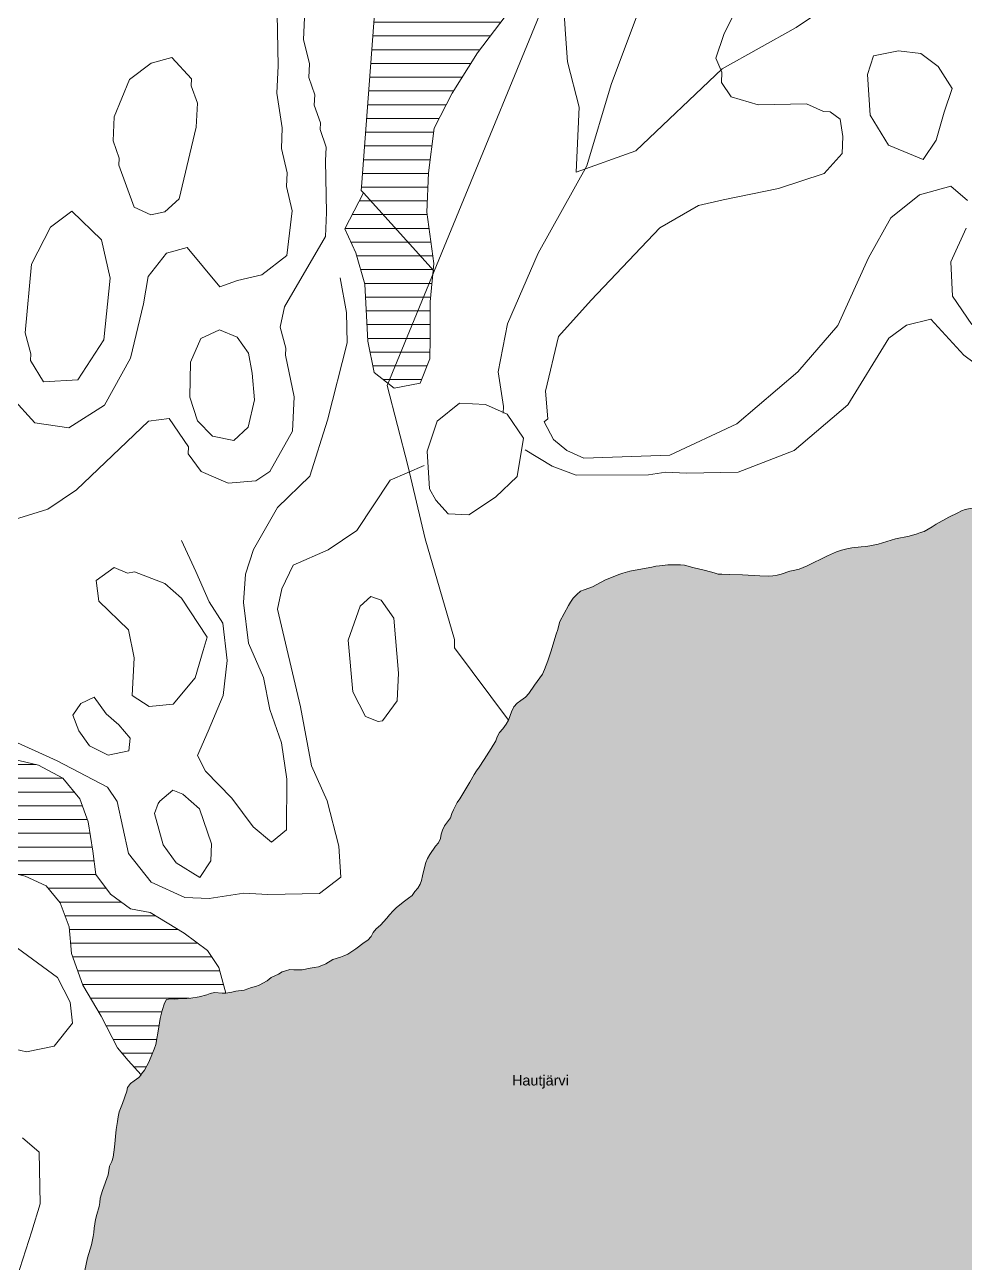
# Model space of a CAD drawing. Header units: millimetres. Extents: x 396621004 to 402046651, y 6785344214 to 6789799943.
# Drawn here: x 400088441 to 400361978, y 6786672460 to 6787032820 of the extents above; entities that cross this region are included whole.
import ezdxf

# ---------------------------------------------------------------- set-up
doc = ezdxf.new("R2010")
doc.units = ezdxf.units.MM
doc.header["$MEASUREMENT"] = 0
for name, color, linetype, lineweight, true_color in [('02 Kalliot _ kivikot_Kynä_nro__102', 7, 'Continuous', 15, 0xcccccc), ('02 Maaston rajat_Kynä_nro__82', 7, 'Continuous', 20, 0xaaaaaa), ('02 Suot_Kynä_nro__102', 7, 'Continuous', 15, 0xcccccc), ('02 Vesialueet_Kynä_nro__105', 7, 'Continuous', 15, 0xcae6ff), ('02 Vesistöt_Kynä_nro__105', 7, 'Continuous', 15, 0xcae6ff)]:
    doc.layers.add(name, color=color, linetype=linetype, lineweight=lineweight, true_color=true_color)
for name, color, linetype, lineweight in [('02 Korkeuskayrat_Kynä_nro__2', 8, 'Continuous', 15), ('02 Nimistö_Kynä_nro__41', 7, 'Continuous', 35), ('02 Suot_Kynä_nro__101', 252, 'Continuous', 15)]:
    doc.layers.add(name, color=color, linetype=linetype, lineweight=lineweight)
doc.styles.add('LUOTU_TYYLI_5', font='')
doc.styles.get('LUOTU_TYYLI_5').set_extended_font_data('Arial')
pattern_1 = [(0, (1245072124.6, 6788065563.7), (0, 4000), [])]

msp = doc.modelspace()

# ---------------------------------------------------------------- hatches: boundary and pattern name
at = {"layer": '02 Suot_Kynä_nro__102', "linetype": 'Continuous', "lineweight": 15, "true_color": 0xcccccc}
h = msp.add_hatch(dxfattribs=at)
h.set_pattern_fill('KAJO___suo', color=254, style=0, pattern_type=2)
h.set_pattern_definition(pattern_1)
h.paths.add_polyline_path([(400193575.04, 6787081190.91), (400186389.77, 6786985699.06), (400186305.53, 6786984638.82), (400186920.45, 6786983958.66), (400181571.51, 6786973396.25), (400184747.18, 6786966484.66), (400187307.93, 6786957342.57), (400188251.37, 6786940758.78), (400190070.85, 6786931656.7), (400195857.82, 6786927115.66), (400203430.57, 6786928505.98), (400206286.15, 6786935627.6), (400206328.27, 6786941638.98), (400206328.27, 6786952161.39), (400207372.78, 6786963373.95), (400205342.71, 6786978257.36), (400205898.66, 6786989749.99), (400207524.41, 6787002692.95), (400212780.69, 6787012965.3), (400220109.16, 6787024627.97), (400229998.39, 6787037670.95), (400236408.7, 6787045882.83), (400244739.57, 6787052494.34), (400251638.44, 6787055415.01), (400254595.1, 6787059525.95), (400258579.43, 6787069348.2), (400260853.79, 6787074999.49), (400261990.96, 6787082961.31), (400262218.4, 6787092973.6), (400256970.54, 6787103496.01), (400250796.09, 6787110307.57), (400242145.12, 6787117739.27), (400233308.84, 6787121430.11), (400220825.16, 6787127291.45), (400211811.98, 6787130352.15)])
h = msp.add_hatch(dxfattribs=at)
h.set_pattern_fill('KAJO___suo', color=254, style=0, pattern_type=2)
h.set_pattern_definition(pattern_1)
h.paths.add_polyline_path([(400105330.12, 6786753415.92), (400110645.37, 6786744393.85), (400115455.21, 6786735141.74), (400118538.22, 6786731490.9), (400122261.42, 6786727309.95), (400122438.31, 6786727540), (400123238.55, 6786728680.26), (400123979.82, 6786729900.54), (400124493.66, 6786730990.79), (400125622.41, 6786733601.39), (400126068.86, 6786734771.65), (400126532.15, 6786736081.95), (400127433.47, 6786741193.12), (400127846.22, 6786743643.68), (400128385.33, 6786746014.23), (400129050.79, 6786748164.72), (400129699.4, 6786749174.95), (400130853.42, 6786749374.99), (400131914.79, 6786749284.97), (400134264.95, 6786749455.01), (400135553.75, 6786749495.02), (400136766.74, 6786749615.05), (400139142.18, 6786749985.13), (400141391.26, 6786750595.27), (400142410.51, 6786750935.35), (400143640.34, 6786751195.41), (400145830.46, 6786751085.39), (400146959.21, 6786750995.37), (400144878.6, 6786758517.09), (400141610.27, 6786763428.21), (400134846.18, 6786768519.37), (400124872.71, 6786774510.75), (400119169.98, 6786775540.98), (400113366.17, 6786779831.96), (400109137.56, 6786785553.27), (400108210.97, 6786792354.83), (400106880.05, 6786800936.79), (400104445.65, 6786807568.31), (400099475.77, 6786813569.68), (400092400, 6786817420.56), (400082999.34, 6786819631.07), (400075712.98, 6786819230.98), (400070835.76, 6786816710.4), (400068485.59, 6786809558.76), (400068064.42, 6786800816.76), (400070246.11, 6786794195.25), (400073539.71, 6786789784.24), (400079924.75, 6786787213.65), (400088584.14, 6786785043.15), (400094708.05, 6786782242.51), (400098717.65, 6786777291.38), (400101396.33, 6786770389.8), (400102011.25, 6786762598.02)])
at = {"layer": '02 Vesistöt_Kynä_nro__105', "linetype": 'Continuous', "lineweight": 0, "true_color": 0x32393f}
msp.add_hatch(color=250, dxfattribs=at).paths.add_polyline_path([(400492324.01, 6786805697.88), (400494615.21, 6786807708.34), (400495701.85, 6786808908.61), (400496308.34, 6786810208.91), (400496771.63, 6786812509.44), (400496855.87, 6786813569.68), (400496956.95, 6786814769.96), (400497133.85, 6786816100.26), (400497437.09, 6786817290.53), (400498085.71, 6786818300.76), (400498456.34, 6786819401.01), (400498540.58, 6786820461.26), (400498633.23, 6786821591.52), (400498666.93, 6786822871.81), (400498035.16, 6786823912.05), (400496232.53, 6786826182.57), (400495246.98, 6786827192.8), (400494244.57, 6786828042.99), (400492231.35, 6786830413.53), (400491405.84, 6786831613.81), (400490858.32, 6786832724.06), (400489965.42, 6786834924.57), (400489005.14, 6786837055.05), (400487556.29, 6786840295.8), (400486739.21, 6786841566.09), (400485551.49, 6786842796.37), (400483546.69, 6786845226.92), (400482729.61, 6786846507.22), (400480842.74, 6786848707.72), (400479789.79, 6786849717.95), (400478711.58, 6786850448.12), (400475535.91, 6786852468.58), (400474424.01, 6786852768.65), (400473362.64, 6786852858.67), (400471020.9, 6786852898.68), (400469951.11, 6786852848.67), (400468788.66, 6786852438.57), (400467643.06, 6786852388.56), (400466590.12, 6786852478.58), (400465528.76, 6786852558.6), (400464433.7, 6786853068.72), (400463751.39, 6786854258.99), (400463347.06, 6786855499.27), (400462959.58, 6786856809.57), (400462572.1, 6786859110.1), (400462454.17, 6786860260.36), (400462462.59, 6786861320.61), (400462563.67, 6786862590.9), (400462378.35, 6786863811.17), (400462479.44, 6786865011.45), (400462875.34, 6786870022.6), (400463069.08, 6786872493.16), (400463018.54, 6786873563.41), (400462824.8, 6786874713.67), (400462572.1, 6786876934.18), (400461653.93, 6786881405.2), (400461342.26, 6786883775.74), (400461375.95, 6786885056.04), (400461468.61, 6786886186.29), (400461569.7, 6786888376.8), (400461653.93, 6786889507.05), (400461544.43, 6786890717.33), (400461283.3, 6786891947.61), (400460617.84, 6786894268.14), (400459952.38, 6786896668.69), (400459472.24, 6786897698.93), (400458705.7, 6786898829.19), (400457703.29, 6786899619.37), (400456684.05, 6786900189.5), (400454502.35, 6786901289.75), (400449835.72, 6786903300.21), (400448530.07, 6786903830.33), (400446331.53, 6786904780.55), (400445236.47, 6786905220.65), (400443964.51, 6786905400.69), (400441572.23, 6786905660.75), (400436518.11, 6786906340.9), (400432432.7, 6786906811.01), (400427799.76, 6786907461.16), (400425634.91, 6786907851.25), (400424371.38, 6786908091.31), (400423251.05, 6786908251.34), (400421414.72, 6786908521.4), (400421001.97, 6786908571.42), (400419873.21, 6786908661.44), (400417329.31, 6786908791.47), (400416192.13, 6786908741.45), (400414979.14, 6786908701.44), (400412460.51, 6786908331.36), (400408450.91, 6786907871.25), (400406210.25, 6786907411.15), (400403910.62, 6786906951.04), (400402394.39, 6786906650.98), (400401012.93, 6786906260.89), (400398182.62, 6786905490.71), (400392741.02, 6786904010.37), (400389607.47, 6786903050.15), (400388209.16, 6786902380), (400386937.21, 6786901629.83), (400385606.29, 6786900889.66), (400384132.17, 6786900289.52), (400382683.32, 6786899909.43), (400380038.33, 6786899629.37), (400378875.89, 6786899299.29), (400378008.26, 6786898299.07), (400376930.05, 6786897178.81), (400375885.53, 6786896548.66), (400374647.27, 6786896218.59), (400373619.6, 6786895738.48), (400372415.04, 6786894908.29), (400371210.47, 6786894008.08), (400369871.13, 6786893267.91), (400368700.26, 6786892857.82), (400367327.22, 6786892477.73), (400364471.65, 6786892277.69), (400361944.59, 6786891767.57), (400360849.53, 6786891357.48), (400359805.01, 6786890807.35), (400357218.99, 6786889517.06), (400353504.21, 6786887466.59), (400352383.88, 6786886706.41), (400350000.02, 6786885336.1), (400348980.77, 6786885066.04), (400347961.53, 6786884715.96), (400345628.21, 6786883975.79), (400341669.15, 6786883235.62), (400336648.72, 6786881715.27), (400334264.86, 6786881195.15), (400333043.45, 6786881005.11), (400331754.65, 6786880895.08), (400329033.85, 6786880615.02), (400327517.61, 6786880314.95), (400326001.38, 6786879934.86), (400324535.68, 6786879414.74), (400321890.7, 6786878274.48), (400315977.38, 6786875413.83), (400313703.02, 6786874453.61), (400312397.37, 6786874133.54), (400310956.95, 6786873823.47), (400308404.62, 6786872963.27), (400307242.17, 6786872623.19), (400306020.76, 6786872443.15), (400304664.57, 6786872403.14), (400302255.44, 6786872453.15), (400297167.63, 6786872723.21), (400293553.93, 6786872863.25), (400291220.62, 6786872913.26), (400290159.25, 6786872993.28), (400288971.53, 6786873303.35), (400286478.17, 6786873993.5), (400282712.85, 6786874933.72), (400280354.26, 6786875553.86), (400279149.7, 6786875643.88), (400277945.13, 6786875673.89), (400275460.19, 6786875653.88), (400273101.6, 6786875413.83), (400271956, 6786875293.8), (400270793.55, 6786875033.74), (400268131.72, 6786874533.63), (400264450.63, 6786873833.47), (400262412.14, 6786873213.33), (400261249.69, 6786872883.25), (400260078.82, 6786872413.14), (400257366.44, 6786871342.9), (400253584.28, 6786869302.43), (400251166.72, 6786868432.23), (400250071.66, 6786868022.14), (400249001.88, 6786867041.91), (400247991.05, 6786865991.67), (400247123.43, 6786864851.41), (400246618.02, 6786863831.18), (400245362.91, 6786861510.65), (400244048.84, 6786859200.12), (400243745.59, 6786858159.88), (400243501.31, 6786856829.58), (400243046.44, 6786855519.28), (400241429.12, 6786850398.11), (400240578.34, 6786847767.5), (400239592.79, 6786845216.92), (400238986.3, 6786843846.61), (400238261.87, 6786842766.36), (400236669.83, 6786840625.87), (400235060.93, 6786838195.31), (400234125.92, 6786837205.09), (400232769.73, 6786836244.87), (400231640.98, 6786835414.68), (400230705.97, 6786834354.44), (400230023.66, 6786832914.11), (400229113.92, 6786830433.54), (400228456.88, 6786829273.27), (400227505.02, 6786828002.98), (400226561.59, 6786826872.72), (400225887.71, 6786825582.43), (400225441.26, 6786824472.18), (400224135.61, 6786822241.66), (400222097.12, 6786818990.92), (400220648.27, 6786816840.43), (400219848.03, 6786815690.17), (400219123.61, 6786814679.93), (400217885.35, 6786812439.42), (400214937.11, 6786807568.31), (400214221.11, 6786806558.08), (400213126.06, 6786804367.58), (400212688.03, 6786803337.34), (400212233.16, 6786802097.06), (400210556.88, 6786799746.52), (400209950.38, 6786798446.22), (400209571.32, 6786797265.95), (400209335.47, 6786796015.66), (400208804.78, 6786794775.38), (400207945.58, 6786793775.15), (400206260.88, 6786791354.6), (400205612.26, 6786790274.35), (400205081.58, 6786789034.07), (400204694.1, 6786787643.75), (400204138.15, 6786785213.19), (400203818.05, 6786783812.87), (400203447.42, 6786782782.64), (400202722.99, 6786781632.37), (400201855.37, 6786780632.15), (400201130.95, 6786779481.88), (400200069.58, 6786778641.69), (400198932.4, 6786777811.5), (400196582.24, 6786775941.07), (400195588.26, 6786774950.85), (400194501.63, 6786773830.59), (400193709.81, 6786772830.36), (400191924.03, 6786770849.91), (400190626.8, 6786769739.65), (400189759.18, 6786768679.41), (400189169.53, 6786767519.15), (400188234.52, 6786766448.9), (400187181.58, 6786765758.74), (400184696.64, 6786763968.33), (400183567.88, 6786763138.14), (400182447.55, 6786762437.98), (400181268.26, 6786761897.86), (400180249.01, 6786761547.78), (400178058.89, 6786760807.61), (400175978.28, 6786759617.34), (400173914.52, 6786758717.13), (400172617.29, 6786758467.07), (400171463.27, 6786758277.03), (400169087.83, 6786757826.93), (400167807.46, 6786757786.92), (400166678.7, 6786757876.94), (400165541.53, 6786757896.94), (400164311.69, 6786757566.87), (400163284.02, 6786757226.79), (400162239.5, 6786756596.65), (400160108.35, 6786755636.43), (400158962.75, 6786754656.2), (400156663.12, 6786753345.9), (400155500.68, 6786753015.83), (400154338.23, 6786752685.75), (400152215.5, 6786751925.58), (400149848.49, 6786751625.51), (400148618.65, 6786751365.45), (400146959.21, 6786750995.37), (400145830.46, 6786751085.39), (400143640.34, 6786751195.41), (400142410.51, 6786750935.35), (400141391.26, 6786750595.27), (400139142.18, 6786749985.13), (400136766.74, 6786749615.05), (400135553.75, 6786749495.02), (400134264.95, 6786749455.01), (400131914.79, 6786749284.97), (400130853.42, 6786749374.99), (400129699.4, 6786749174.95), (400129050.79, 6786748164.72), (400128385.33, 6786746014.23), (400127846.22, 6786743643.68), (400127433.47, 6786741193.12), (400126532.15, 6786736081.95), (400126068.86, 6786734771.65), (400125622.41, 6786733601.39), (400124493.66, 6786730990.79), (400123979.82, 6786729900.54), (400123238.55, 6786728680.26), (400122438.31, 6786727540), (400122261.42, 6786727309.95), (400121579.11, 6786726539.77), (400120290.31, 6786725509.53), (400119161.56, 6786724739.36), (400118293.94, 6786723609.1), (400118142.31, 6786722558.86), (400116861.94, 6786718968.04), (400115876.38, 6786716487.47), (400115556.29, 6786715097.15), (400115446.78, 6786713676.83), (400115042.45, 6786711366.3), (400114494.92, 6786706235.13), (400114115.86, 6786703274.45), (400113736.81, 6786702034.16), (400113130.31, 6786700663.85), (400112650.17, 6786698213.29), (400110999.16, 6786693582.23), (400110401.09, 6786691431.74), (400110232.62, 6786690171.45), (400110064.15, 6786688971.18), (400109381.84, 6786686620.64), (400108985.93, 6786685230.32), (400108640.57, 6786682699.74), (400108539.49, 6786681429.45), (400108379.44, 6786680239.18), (400107823.49, 6786677798.62), (400106677.89, 6786674047.76), (400105886.07, 6786670356.92), (400105448.05, 6786669326.68), (400104774.17, 6786667956.37), (400104024.47, 6786666596.06), (400103409.56, 6786665085.71), (400102280.8, 6786662545.13), (400101623.77, 6786661394.87), (400100747.72, 6786660254.61), (400100158.07, 6786659024.32), (400099854.83, 6786657914.07), (400099534.73, 6786656583.77), (400099189.37, 6786654063.19), (400098844, 6786649682.19), (400097782.64, 6786640820.16), (400097445.7, 6786638439.62), (400097066.64, 6786633638.52), (400096864.47, 6786631097.94), (400096780.24, 6786630037.69), (400096746.54, 6786628767.4), (400096847.62, 6786626486.88), (400097192.99, 6786625396.63), (400097673.13, 6786624356.39), (400099770.59, 6786622135.89), (400100756.14, 6786621135.66), (400101809.09, 6786620055.41), (400102878.87, 6786619265.23), (400103973.93, 6786618745.11), (400105085.84, 6786618445.04), (400106172.47, 6786617794.89), (400106930.59, 6786616594.62), (400107671.86, 6786614404.12), (400108076.19, 6786613163.83), (400108413.13, 6786612073.58), (400108665.84, 6786610773.29), (400108985.93, 6786609472.99), (400109533.46, 6786608362.73), (400110443.2, 6786607292.49), (400112330.08, 6786605162), (400115657.37, 6786601491.16), (400121098.97, 6786595799.86), (400124291.49, 6786592209.04), (400126313.14, 6786589918.51), (400127003.87, 6786588798.26), (400127770.41, 6786587738.02), (400130145.85, 6786585487.5), (400133329.94, 6786581756.65), (400136286.6, 6786578755.96), (400140043.49, 6786574264.93), (400142191.5, 6786571824.37), (400143328.67, 6786570954.18), (400144390.04, 6786570013.96), (400146512.77, 6786568073.52), (400147649.94, 6786567273.33), (400148812.39, 6786566613.18), (400149941.14, 6786566523.16), (400153251.59, 6786566253.1), (400154312.96, 6786566173.08), (400155458.56, 6786566293.11), (400156705.24, 6786566763.22), (400159046.98, 6786567643.42), (400161355.03, 6786569023.73), (400162458.51, 6786569573.86), (400163511.45, 6786570264.02), (400165819.5, 6786571644.33), (400167133.57, 6786572894.62), (400167782.18, 6786573974.87), (400169770.14, 6786577505.67), (400170696.73, 6786578495.9), (400171640.16, 6786579626.16), (400173147.97, 6786581636.62), (400175085.39, 6786583687.09), (400176155.17, 6786584597.3), (400177166, 6786585647.54), (400178294.75, 6786586487.73), (400179516.16, 6786586667.77), (400182910.85, 6786586537.74), (400188259.79, 6786586757.79), (400189523.32, 6786586657.77), (400194838.57, 6786586517.74), (400198814.47, 6786586557.75), (400199901.11, 6786586747.79), (400201139.37, 6786587217.9), (400202327.09, 6786587768.02), (400203396.88, 6786587818.03), (400204576.17, 6786587517.97), (400207002.15, 6786586827.81), (400210632.69, 6786586037.63), (400214617.02, 6786585227.44), (400221153.68, 6786583497.05), (400223790.25, 6786582716.87), (400225264.36, 6786582526.82), (400226738.48, 6786582336.78), (400229130.77, 6786582006.7), (400231649.4, 6786581596.61), (400233873.21, 6786580986.47), (400234985.12, 6786580686.4), (400236097.03, 6786580386.33), (400238320.84, 6786579716.18), (400240856.32, 6786578655.94), (400241951.38, 6786578075.81), (400242970.63, 6786577495.67), (400245219.71, 6786576325.4), (400246457.97, 6786575865.3), (400247780.46, 6786575555.23), (400250678.16, 6786575325.18), (400255900.75, 6786574975.1), (400266699.72, 6786574114.9), (400272191.86, 6786573534.77), (400273598.59, 6786573424.74), (400274786.31, 6786573114.67), (400275813.98, 6786572744.59), (400277903.01, 6786572224.47), (400281466.17, 6786571444.29), (400283706.83, 6786571054.2), (400285046.17, 6786570954.18), (400286107.53, 6786570864.16), (400288996.8, 6786570634.1), (400291254.31, 6786570454.06), (400294926.97, 6786570234.01), (400296358.97, 6786570334.03), (400297866.78, 6786570564.09), (400300528.62, 6786570994.19), (400303224.15, 6786571844.38), (400304605.61, 6786572234.47), (400305987.07, 6786572684.57), (400307301.14, 6786573084.66), (400308472.01, 6786573554.77), (400309752.39, 6786574444.97), (400311959.35, 6786576335.41), (400313163.92, 6786577225.61), (400314225.28, 6786578065.8), (400314958.13, 6786579216.07), (400316634.41, 6786581566.6), (400317881.09, 6786583877.13), (400318959.31, 6786584927.37), (400319195.16, 6786586047.63), (400319279.4, 6786587107.87), (400319161.47, 6786588328.15), (400318757.14, 6786589488.42), (400318218.04, 6786591588.9), (400318302.27, 6786592649.14), (400318251.73, 6786593789.4), (400318403.35, 6786594839.64), (400318984.58, 6786595929.89), (400320113.33, 6786596700.07), (400321039.92, 6786597690.29), (400322303.45, 6786598370.45), (400323592.25, 6786598550.49), (400326026.65, 6786598780.54), (400327130.13, 6786599190.64), (400328385.24, 6786599800.78), (400329648.77, 6786600550.95), (400330945.99, 6786601651.2), (400332234.79, 6786602691.44), (400334921.9, 6786604321.81), (400335949.57, 6786604731.9), (400336977.24, 6786605152), (400339015.73, 6786605842.16), (400341357.48, 6786606652.34), (400342536.77, 6786607262.48), (400343657.1, 6786607952.64), (400346133.62, 6786609603.02), (400347262.37, 6786610433.21), (400348264.77, 6786611423.43), (400349267.17, 6786612403.66), (400350336.96, 6786613383.88), (400351541.53, 6786614214.07), (400352703.97, 6786614544.15), (400353815.88, 6786615164.29), (400354894.09, 6786616144.51), (400356048.12, 6786617334.79), (400356780.96, 6786618485.05), (400357589.62, 6786619695.33), (400358448.82, 6786620695.56), (400358752.07, 6786621805.81), (400358878.42, 6786624276.37), (400358836.3, 6786625626.68), (400358667.83, 6786626997), (400358356.16, 6786629357.54), (400358448.82, 6786630487.8), (400358600.45, 6786631538.04), (400358920.54, 6786632868.34), (400359434.38, 6786633958.59), (400360091.41, 6786635048.84), (400361557.11, 6786637409.38), (400362433.15, 6786638619.66), (400363452.4, 6786639819.93), (400364598, 6786640860.17), (400366973.44, 6786643090.68), (400367992.68, 6786644210.94), (400370165.95, 6786646591.48), (400371117.81, 6786647871.77), (400371951.74, 6786649362.11), (400372827.79, 6786651492.6), (400374445.11, 6786655763.58), (400375413.81, 6786658104.11), (400375725.49, 6786659284.38), (400375969.77, 6786660614.69), (400376475.18, 6786663415.33), (400377603.93, 6786667726.32), (400377822.94, 6786668776.56), (400378075.65, 6786671027.07), (400378244.12, 6786673147.56), (400378345.2, 6786675268.04), (400378244.12, 6786676698.37), (400378100.92, 6786679328.97), (400377974.57, 6786680479.23), (400377713.44, 6786681629.5), (400377115.37, 6786683029.82), (400376424.64, 6786684150.07), (400375725.49, 6786685200.31), (400374588.31, 6786687780.9), (400372347.65, 6786691721.8), (400371665.34, 6786692982.09), (400369972.21, 6786696662.94), (400369424.68, 6786697913.22), (400368835.04, 6786699383.56), (400367672.59, 6786701744.1), (400366762.85, 6786704584.75), (400366493.29, 6786705604.98), (400366181.62, 6786707115.33), (400365937.34, 6786708415.62), (400365810.99, 6786709565.89), (400365827.84, 6786710626.13), (400365920.49, 6786711826.4), (400366114.24, 6786714296.97), (400366358.52, 6786715557.26), (400366872.35, 6786716647.51), (400367832.64, 6786718918.03), (400368144.31, 6786720098.3), (400368169.58, 6786721368.59), (400367731.55, 6786723819.15), (400367824.21, 6786724949.41), (400368068.5, 6786726279.71), (400368506.52, 6786727309.95), (400369298.33, 6786728310.18), (400370224.92, 6786729300.4), (400373350.05, 6786733741.42), (400376079.27, 6786736862.13), (400378168.31, 6786739032.63), (400380552.17, 6786741333.15), (400382986.57, 6786743333.61), (400384191.13, 6786744163.8), (400385547.32, 6786745124.02), (400387964.88, 6786746984.45), (400389034.67, 6786747964.67), (400391393.25, 6786749985.13), (400392260.88, 6786750975.36), (400392985.3, 6786752055.61), (400394779.51, 6786754046.06), (400396986.48, 6786755996.51), (400399505.12, 6786758137), (400404272.83, 6786761877.85), (400406370.29, 6786763268.17), (400408998.44, 6786765048.58), (400410337.78, 6786765798.75), (400411365.45, 6786766208.85), (400412460.51, 6786766618.94), (400414751.71, 6786767789.21), (400415872.04, 6786768479.37), (400417177.68, 6786769649.63), (400418390.67, 6786770619.85), (400422265.5, 6786773790.58), (400426409.88, 6786776801.27), (400429189.64, 6786778771.72), (400430133.08, 6786779911.98), (400430950.16, 6786781262.29), (400431843.05, 6786782682.61), (400432862.3, 6786783812.87), (400434033.17, 6786784282.98), (400436526.54, 6786784443.02), (400437562.63, 6786784923.13), (400438682.96, 6786785613.29), (400439921.22, 6786786013.38), (400440982.58, 6786786003.37), (400443593.88, 6786785793.33), (400448555.34, 6786785613.29), (400449692.52, 6786785663.3), (400453365.18, 6786785443.25), (400454620.28, 6786785133.18), (400455976.47, 6786784383), (400458377.18, 6786783262.75), (400459421.7, 6786783042.7), (400460971.63, 6786782842.65), (400462454.17, 6786782732.63), (400467120.8, 6786781642.38), (400469369.89, 6786781322.3), (400471896.95, 6786780982.23), (400473101.51, 6786780962.22), (400474255.53, 6786781152.26), (400475350.59, 6786781562.36), (400475948.66, 6786782792.64), (400476378.26, 6786783822.88), (400477591.25, 6786784783.1), (400478644.19, 6786785483.26), (400479713.98, 6786786393.46), (400480505.79, 6786787463.71), (400480665.84, 6786788593.97), (400480699.54, 6786790104.31), (400480657.42, 6786791994.74), (400480606.88, 6786793215.02), (400480691.11, 6786794265.26), (400481129.14, 6786795295.5), (400482274.74, 6786796275.72), (400483411.91, 6786797245.95), (400485492.53, 6786799216.4), (400490108.62, 6786803667.42)])

# ---------------------------------------------------------------- linework, layer by layer
at = {"layer": '02 Kalliot _ kivikot_Kynä_nro__102', "color": 254, "linetype": 'Continuous', "lineweight": 15, "true_color": 0xcccccc, "flags": 128}
msp.add_lwpolyline([(400205477.49, 6786908741.45), (400208408.88, 6786917493.46), (400214920.27, 6786922684.64), (400222417.21, 6786922324.56), (400228785.4, 6786919503.92), (400233452.04, 6786912522.32), (400231657.82, 6786901329.76), (400225365.45, 6786895378.4), (400217607.37, 6786890247.22), (400211609.82, 6786890537.29), (400208046.67, 6786894468.19), (400206201.91, 6786897808.95)], close=True, dxfattribs=at)
at = {"layer": '02 Korkeuskayrat_Kynä_nro__2', "color": 8, "linetype": 'Continuous', "lineweight": 15, "flags": 128}
for points in [[(400080960.84, 6786887476.59), (400095171.34, 6786891827.58), (400103443.25, 6786897458.87), (400124384.15, 6786917523.46), (400130423.82, 6786918243.63), (400136050.74, 6786909981.74), (400135958.08, 6786907981.28), (400139723.4, 6786902800.09), (400147582.56, 6786899439.33), (400155618.6, 6786900069.47), (400159754.56, 6786902880.11), (400166299.64, 6786914592.79), (400166754.51, 6786924585.08), (400164311.69, 6786936707.85), (400164404.35, 6786938708.31), (400162677.52, 6786944799.7), (400163957.9, 6786950741.06), (400175902.47, 6786971215.75), (400176230.99, 6786978217.35), (400175919.32, 6786993240.79), (400176104.63, 6786997241.7), (400174327.27, 6787002322.86), (400174419.93, 6787004323.32), (400172650.99, 6787009414.49), (400172794.19, 6787012405.17), (400171025.24, 6787017496.33), (400171210.56, 6787021487.25), (400169534.28, 6787028578.87), (400170309.24, 6787045562.76)], [(400269302.59, 6787043012.17), (400259025.88, 6787015455.87), (400251933.27, 6786991750.44), (400237756.46, 6786966374.64), (400228802.25, 6786945759.92), (400226157.26, 6786931866.74), (400227698.76, 6786921784.44), (400227606.11, 6786919793.98)], [(400296139.96, 6787038781.2), (400291734.45, 6787029969.19), (400289409.56, 6787023067.61), (400291229.04, 6787018986.68), (400291085.84, 6787015985.99), (400293899.3, 6787011855.04), (400301800.57, 6787009484.5), (400315834.18, 6787009844.58), (400320736.67, 6787007614.07), (400322741.47, 6787007524.05), (400325639.17, 6787005393.57)], [(400084650.35, 6786924355.03), (400091330.21, 6786917033.35), (400101269.98, 6786915583.02), (400111580.38, 6786922114.51), (400119220.52, 6786935777.64), (400122952.15, 6786951621.26), (400124316.76, 6786959573.08), (400129632.01, 6786966334.63), (400135713.8, 6786968055.02), (400145198.7, 6786956612.41), (400150286.51, 6786958382.81), (400157370.7, 6786960053.19), (400164640.21, 6786965724.49), (400166240.68, 6786978667.45), (400164564.4, 6786985759.07), (400164741.29, 6786989749.99), (400163065.01, 6786996831.61), (400163342.98, 6787002832.98), (400161801.48, 6787012915.29), (400162172.11, 6787020907.11), (400161860.44, 6787035940.55)], [(400325639.17, 6787005393.57), (400326414.13, 6787000352.41), (400326186.7, 6786995351.27), (400320913.57, 6786989589.95), (400307697.04, 6786985188.94), (400291532.29, 6786981928.2), (400284439.67, 6786980247.81), (400273135.29, 6786973766.33), (400253146.25, 6786952651.5), (400243644.51, 6786942079.08), (400239912.89, 6786926235.46), (400240544.65, 6786918193.62), (400239500.13, 6786917243.4), (400242271.47, 6786912112.23), (400246129.45, 6786908931.5), (400251031.95, 6786906700.99), (400276100.38, 6786907551.18), (400295541.89, 6786916673.27), (400313256.58, 6786931876.75), (400324889.47, 6786945359.83), (400333801.57, 6786964974.32), (400340346.65, 6786976687), (400348652.25, 6786983308.51), (400357783.36, 6786985889.1), (400362593.2, 6786981668.14)], [(400362230.99, 6786973676.31), (400357774.94, 6786963864.06), (400358314.05, 6786953831.77), (400363940.96, 6786945569.88)], [(400134012.25, 6786882725.5), (400138148.2, 6786873783.46), (400142031.45, 6786864861.42), (400146032.63, 6786858690), (400147338.27, 6786847867.53), (400146167.4, 6786837655.19), (400141736.62, 6786827322.83), (400138687.31, 6786820191.2), (400141003.78, 6786815590.14), (400148686.04, 6786807758.35), (400154852.06, 6786799486.46), (400160175.74, 6786795005.43), (400164572.82, 6786798576.25), (400164682.32, 6786813339.63), (400163115.55, 6786823922.05), (400159762.98, 6786833574.26), (400157892.96, 6786842916.39), (400153546.42, 6786852858.67), (400152038.6, 6786864691.38), (400152628.25, 6786872933.26), (400154919.45, 6786880094.9), (400161927.83, 6786892317.7), (400171320.07, 6786901439.78), (400176492.12, 6786917743.51), (400182178, 6786940288.67), (400182034.8, 6786949060.68), (400180198.47, 6786959152.99)], [(400370250.19, 6786930256.38), (400361531.83, 6786936667.84), (400351996.4, 6786947110.23), (400344912.21, 6786945439.85), (400339740.16, 6786941668.99), (400327829.28, 6786922194.53), (400312203.63, 6786908901.49), (400295895.68, 6786902640.06), (400280868.1, 6786902329.99), (400274870.54, 6786902600.05), (400269833.27, 6786901829.87), (400248808.13, 6786901799.87), (400241808.18, 6786904430.47), (400233965.87, 6786909151.55)], [(400083108.84, 6786825312.37), (400097816.33, 6786818630.84), (400112481.7, 6786810949.08), (400115295.16, 6786806818.14), (400118605.61, 6786791644.66), (400125234.93, 6786783332.76), (400135039.92, 6786778871.74), (400142031.45, 6786778551.67), (400152114.42, 6786780092.02), (400159105.95, 6786779771.95), (400174133.53, 6786780082.02), (400180358.52, 6786784803.1), (400179777.29, 6786793845.17), (400176374.19, 6786807008.18), (400171842.33, 6786817230.52), (400168624.54, 6786834394.45), (400161919.41, 6786862740.93), (400163191.36, 6786868682.29), (400166510.23, 6786875543.86), (400176727.98, 6786880074.9), (400184991.46, 6786885706.18), (400194670.1, 6786900279.52), (400204643.56, 6786904600.51)], [(400083976.47, 6786735171.75), (400088929.51, 6786733941.46), (400097007.67, 6786735571.84), (400102322.92, 6786742333.38), (400101598.5, 6786748374.77), (400097925.84, 6786755556.41), (400083395.25, 6786766228.85)], [(400083530.02, 6786660104.57), (400090538.4, 6786681809.54), (400092896.99, 6786689711.34), (400092585.32, 6786704734.78), (400087775.48, 6786708965.75)]]:
    msp.add_lwpolyline(points, dxfattribs=at)
for points in [[(400354152.82, 6787020717.07), (400349056.58, 6787024437.92), (400342578.89, 6787025208.1), (400335258.84, 6787023767.77), (400333532.02, 6787018326.52), (400334298.56, 6787006533.83), (400339698.04, 6786997791.83), (400349781.01, 6786993610.87), (400353521.06, 6786999222.15), (400355854.37, 6787007384.02), (400358145.58, 6787014295.6)], [(400129185.56, 6786978367.38), (400133363.63, 6786982178.25), (400138325.09, 6787002983.01), (400138645.19, 6787009974.61), (400136876.25, 6787015055.78), (400136968.91, 6787017056.23), (400131249.33, 6787023327.67), (400125159.11, 6787021607.28), (400118934.12, 6787016886.2), (400114435.96, 6787006073.72), (400114115.86, 6786999082.12), (400115884.81, 6786994000.96), (400115792.15, 6786992000.5), (400120239.77, 6786979777.71), (400125142.27, 6786977557.2)], [(400102162.87, 6786978607.44), (400110788.57, 6786970205.52), (400113281.94, 6786959072.97), (400111454.03, 6786941138.87), (400103906.54, 6786929476.2), (400093874.12, 6786928936.07), (400090150.92, 6786935107.49), (400090243.58, 6786937107.94), (400088525.18, 6786943199.34), (400090437.32, 6786963133.9), (400095937.88, 6786973886.36)], [(400153521.15, 6786937237.97), (400150210.7, 6786941879.04), (400145047.07, 6786944099.54), (400139689.71, 6786941568.96), (400136648.81, 6786934687.39), (400136480.34, 6786924425.04), (400138704.15, 6786917573.47), (400143025.43, 6786913142.46), (400149225.14, 6786911882.17), (400153386.37, 6786915713.05), (400155214.28, 6786923644.86), (400154531.97, 6786931436.65)], [(400118344.48, 6786873253.34), (400114419.11, 6786874933.72), (400109238.64, 6786871162.86), (400109963.06, 6786865121.47), (400118588.76, 6786856719.55), (400120222.93, 6786848637.7), (400119717.51, 6786837645.19), (400124577.89, 6786834424.45), (400131611.54, 6786835094.61), (400137971.31, 6786842816.37), (400140338.32, 6786850718.18), (400141517.61, 6786854669.08), (400134037.52, 6786866021.68), (400129219.26, 6786870242.65), (400120366.13, 6786873653.43)], [(400191241.72, 6786830093.46), (400187510.1, 6786831533.79), (400183837.44, 6786838705.43), (400182523.36, 6786853778.88), (400185985.44, 6786863631.13), (400189118.99, 6786866491.79), (400192067.23, 6786865361.53), (400195832.54, 6786860180.34), (400197104.5, 6786844106.67), (400196733.86, 6786836114.84), (400192463.13, 6786830303.51)], [(400108615.3, 6786837215.09), (400104782.59, 6786835374.67), (400102390.31, 6786831973.89), (400104201.37, 6786827392.84), (400107275.96, 6786823001.84), (400112667.02, 6786820281.22), (400118723.54, 6786821521.5), (400119127.87, 6786825262.36), (400115783.72, 6786829163.25), (400112161.61, 6786832313.97)], [(400127703.02, 6786806908.16), (400131468.34, 6786810078.88), (400134416.58, 6786808938.62), (400139226.41, 6786804717.66), (400142764.3, 6786794535.33), (400142536.86, 6786789544.18), (400139310.65, 6786784683.07), (400132496.01, 6786789004.06), (400128730.69, 6786794185.25), (400126144.67, 6786803307.33), (400127281.84, 6786806268.01)]]:
    msp.add_lwpolyline(points, close=True, dxfattribs=at)
at = {"layer": '02 Maaston rajat_Kynä_nro__82', "color": 253, "linetype": 'Continuous', "lineweight": 20, "true_color": 0xaaaaaa, "flags": 128}
for points in [[(400245101.78, 6787039121.28), (400245683, 6787030089.22), (400246314.77, 6787022047.38), (400249717.88, 6787008874.36), (400248841.83, 6786989890.02), (400266152.19, 6786996111.44), (400291271.16, 6787019986.9), (400312852.25, 6787032009.66), (400325251.68, 6787040441.58)], [(400229998.39, 6787037670.95), (400220109.16, 6787024627.97), (400212780.69, 6787012965.3), (400207524.41, 6787002692.95), (400205898.66, 6786989749.99), (400205342.71, 6786978257.36), (400207372.78, 6786963373.95), (400206328.27, 6786952161.39), (400206328.27, 6786941638.98), (400206286.15, 6786935627.6), (400203430.57, 6786928505.98), (400195857.82, 6786927115.66), (400190070.85, 6786931656.7), (400188251.37, 6786940758.78), (400187307.93, 6786957342.57), (400184747.18, 6786966484.66), (400181571.51, 6786973396.25), (400186920.45, 6786983958.66)], [(400364471.65, 6786892277.69), (400361944.59, 6786891767.57), (400360849.53, 6786891357.48), (400359805.01, 6786890807.35), (400357218.99, 6786889517.06), (400353504.21, 6786887466.59), (400352383.88, 6786886706.41), (400350000.02, 6786885336.1), (400348980.77, 6786885066.04), (400347961.53, 6786884715.96), (400345628.21, 6786883975.79), (400341669.15, 6786883235.62), (400336648.72, 6786881715.27), (400334264.86, 6786881195.15), (400333043.45, 6786881005.11), (400331754.65, 6786880895.08), (400329033.85, 6786880615.02), (400327517.61, 6786880314.95), (400326001.38, 6786879934.86), (400324535.68, 6786879414.74), (400321890.7, 6786878274.48), (400315977.38, 6786875413.83), (400313703.02, 6786874453.61), (400312397.37, 6786874133.54), (400310956.95, 6786873823.47), (400308404.62, 6786872963.27), (400307242.17, 6786872623.19), (400306020.76, 6786872443.15), (400304664.57, 6786872403.14), (400302255.44, 6786872453.15), (400297167.63, 6786872723.21), (400293553.93, 6786872863.25), (400291220.62, 6786872913.26), (400290159.25, 6786872993.28), (400288971.53, 6786873303.35), (400286478.17, 6786873993.5), (400282712.85, 6786874933.72), (400280354.26, 6786875553.86), (400279149.7, 6786875643.88), (400277945.13, 6786875673.89), (400275460.19, 6786875653.88), (400273101.6, 6786875413.83), (400271956, 6786875293.8), (400270793.55, 6786875033.74), (400268131.72, 6786874533.63), (400264450.63, 6786873833.47), (400262412.14, 6786873213.33), (400261249.69, 6786872883.25), (400260078.82, 6786872413.14), (400257366.44, 6786871342.9), (400253584.28, 6786869302.43), (400251166.72, 6786868432.23), (400250071.66, 6786868022.14), (400249001.88, 6786867041.91), (400247991.05, 6786865991.67), (400247123.43, 6786864851.41), (400246618.02, 6786863831.18), (400245362.91, 6786861510.65), (400244048.84, 6786859200.12), (400243745.59, 6786858159.88), (400243501.31, 6786856829.58), (400243046.44, 6786855519.28), (400241429.12, 6786850398.11), (400240578.34, 6786847767.5), (400239592.79, 6786845216.92), (400238986.3, 6786843846.61), (400238261.87, 6786842766.36), (400236669.83, 6786840625.87), (400235060.93, 6786838195.31), (400234125.92, 6786837205.09), (400232769.73, 6786836244.87), (400231640.98, 6786835414.68), (400230705.97, 6786834354.44), (400230023.66, 6786832914.11), (400229113.92, 6786830433.54)], [(400229113.92, 6786830433.54), (400228456.88, 6786829273.27), (400227505.02, 6786828002.98), (400226561.59, 6786826872.72), (400225887.71, 6786825582.43), (400225441.26, 6786824472.18), (400224135.61, 6786822241.66), (400222097.12, 6786818990.92), (400220648.27, 6786816840.43), (400219848.03, 6786815690.17), (400219123.61, 6786814679.93), (400217885.35, 6786812439.42), (400214937.11, 6786807568.31), (400214221.11, 6786806558.08), (400213126.06, 6786804367.58), (400212688.03, 6786803337.34), (400212233.16, 6786802097.06), (400210556.88, 6786799746.52), (400209950.38, 6786798446.22), (400209571.32, 6786797265.95), (400209335.47, 6786796015.66), (400208804.78, 6786794775.38), (400207945.58, 6786793775.15), (400206260.88, 6786791354.6), (400205612.26, 6786790274.35), (400205081.58, 6786789034.07), (400204694.1, 6786787643.75), (400204138.15, 6786785213.19), (400203818.05, 6786783812.87), (400203447.42, 6786782782.64), (400202722.99, 6786781632.37), (400201855.37, 6786780632.15), (400201130.95, 6786779481.88), (400200069.58, 6786778641.69), (400198932.4, 6786777811.5), (400196582.24, 6786775941.07), (400195588.26, 6786774950.85), (400194501.63, 6786773830.59), (400193709.81, 6786772830.36), (400191924.03, 6786770849.91), (400190626.8, 6786769739.65), (400189759.18, 6786768679.41), (400189169.53, 6786767519.15), (400188234.52, 6786766448.9), (400187181.58, 6786765758.74), (400184696.64, 6786763968.33), (400183567.88, 6786763138.14), (400182447.55, 6786762437.98), (400181268.26, 6786761897.86), (400180249.01, 6786761547.78), (400178058.89, 6786760807.61), (400175978.28, 6786759617.34), (400173914.52, 6786758717.13), (400172617.29, 6786758467.07), (400171463.27, 6786758277.03), (400169087.83, 6786757826.93), (400167807.46, 6786757786.92), (400166678.7, 6786757876.94), (400165541.53, 6786757896.94), (400164311.69, 6786757566.87), (400163284.02, 6786757226.79), (400162239.5, 6786756596.65), (400160108.35, 6786755636.43), (400158962.75, 6786754656.2), (400156663.12, 6786753345.9), (400155500.68, 6786753015.83), (400154338.23, 6786752685.75), (400152215.5, 6786751925.58), (400149848.49, 6786751625.51), (400148618.65, 6786751365.45), (400146959.21, 6786750995.37)], [(400146959.21, 6786750995.37), (400144878.6, 6786758517.09), (400141610.27, 6786763428.21), (400134846.18, 6786768519.37), (400124872.71, 6786774510.75), (400119169.98, 6786775540.98), (400113366.17, 6786779831.96), (400109137.56, 6786785553.27), (400108210.97, 6786792354.83), (400106880.05, 6786800936.79), (400104445.65, 6786807568.31), (400099475.77, 6786813569.68), (400092400, 6786817420.56), (400082999.34, 6786819631.07)], [(400079924.75, 6786787213.65), (400088584.14, 6786785043.15), (400094708.05, 6786782242.51), (400098717.65, 6786777291.38), (400101396.33, 6786770389.8), (400102011.25, 6786762598.02), (400105330.12, 6786753415.92), (400110645.37, 6786744393.85), (400115455.21, 6786735141.74), (400118538.22, 6786731490.9), (400122261.42, 6786727309.95)], [(400146959.21, 6786750995.37), (400145830.46, 6786751085.39), (400143640.34, 6786751195.41), (400142410.51, 6786750935.35), (400141391.26, 6786750595.27), (400139142.18, 6786749985.13), (400136766.74, 6786749615.05), (400135553.75, 6786749495.02), (400134264.95, 6786749455.01), (400131914.79, 6786749284.97), (400130853.42, 6786749374.99), (400129699.4, 6786749174.95), (400129050.79, 6786748164.72), (400128385.33, 6786746014.23), (400127846.22, 6786743643.68), (400127433.47, 6786741193.12), (400126532.15, 6786736081.95), (400126068.86, 6786734771.65), (400125622.41, 6786733601.39), (400124493.66, 6786730990.79), (400123979.82, 6786729900.54), (400123238.55, 6786728680.26), (400122438.31, 6786727540), (400122261.42, 6786727309.95)], [(400122261.42, 6786727309.95), (400121579.11, 6786726539.77), (400120290.31, 6786725509.53), (400119161.56, 6786724739.36), (400118293.94, 6786723609.1), (400118142.31, 6786722558.86), (400116861.94, 6786718968.04), (400115876.38, 6786716487.47), (400115556.29, 6786715097.15), (400115446.78, 6786713676.83), (400115042.45, 6786711366.3), (400114494.92, 6786706235.13), (400114115.86, 6786703274.45), (400113736.81, 6786702034.16), (400113130.31, 6786700663.85), (400112650.17, 6786698213.29), (400110999.16, 6786693582.23), (400110401.09, 6786691431.74), (400110232.62, 6786690171.45), (400110064.15, 6786688971.18), (400109381.84, 6786686620.64), (400108985.93, 6786685230.32), (400108640.57, 6786682699.74), (400108539.49, 6786681429.45), (400108379.44, 6786680239.18), (400107823.49, 6786677798.62), (400106677.89, 6786674047.76), (400105886.07, 6786670356.92)]]:
    msp.add_lwpolyline(points, dxfattribs=at)
msp.add_lwpolyline([(400205477.49, 6786908741.45), (400208408.88, 6786917493.46), (400214920.27, 6786922684.64), (400222417.21, 6786922324.56), (400228785.4, 6786919503.92), (400233452.04, 6786912522.32), (400231657.82, 6786901329.76), (400225365.45, 6786895378.4), (400217607.37, 6786890247.22), (400211609.82, 6786890537.29), (400208046.67, 6786894468.19), (400206201.91, 6786897808.95)], close=True, dxfattribs=at)
at = {"layer": '02 Suot_Kynä_nro__101', "color": 252, "linetype": 'Continuous', "lineweight": 15, "flags": 128}
for points in [[(400229998.39, 6787037670.95), (400220109.16, 6787024627.97), (400212780.69, 6787012965.3), (400207524.41, 6787002692.95), (400205898.66, 6786989749.99), (400205342.71, 6786978257.36), (400207372.78, 6786963373.95), (400206328.27, 6786952161.39), (400206328.27, 6786941638.98), (400206286.15, 6786935627.6), (400203430.57, 6786928505.98), (400195857.82, 6786927115.66), (400190070.85, 6786931656.7), (400188251.37, 6786940758.78), (400187307.93, 6786957342.57), (400184747.18, 6786966484.66), (400181571.51, 6786973396.25), (400186920.45, 6786983958.66), (400186305.53, 6786984638.82), (400186389.77, 6786985699.06), (400193575.04, 6787081190.91)], [(400082999.34, 6786819631.07), (400092400, 6786817420.56), (400099475.77, 6786813569.68), (400104445.65, 6786807568.31), (400106880.05, 6786800936.79), (400108210.97, 6786792354.83), (400109137.56, 6786785553.27), (400113366.17, 6786779831.96), (400119169.98, 6786775540.98), (400124872.71, 6786774510.75), (400134846.18, 6786768519.37), (400141610.27, 6786763428.21), (400144878.6, 6786758517.09), (400146959.21, 6786750995.37), (400145830.46, 6786751085.39), (400143640.34, 6786751195.41), (400142410.51, 6786750935.35), (400141391.26, 6786750595.27), (400139142.18, 6786749985.13), (400136766.74, 6786749615.05), (400135553.75, 6786749495.02), (400134264.95, 6786749455.01), (400131914.79, 6786749284.97), (400130853.42, 6786749374.99), (400129699.4, 6786749174.95), (400129050.79, 6786748164.72), (400128385.33, 6786746014.23), (400127846.22, 6786743643.68), (400127433.47, 6786741193.12), (400126532.15, 6786736081.95), (400126068.86, 6786734771.65), (400125622.41, 6786733601.39), (400124493.66, 6786730990.79), (400123979.82, 6786729900.54), (400123238.55, 6786728680.26), (400122438.31, 6786727540), (400122261.42, 6786727309.95), (400118538.22, 6786731490.9), (400115455.21, 6786735141.74), (400110645.37, 6786744393.85), (400105330.12, 6786753415.92), (400102011.25, 6786762598.02), (400101396.33, 6786770389.8), (400098717.65, 6786777291.38), (400094708.05, 6786782242.51), (400088584.14, 6786785043.15), (400079924.75, 6786787213.65)]]:
    msp.add_lwpolyline(points, dxfattribs=at)
at = {"layer": '02 Vesialueet_Kynä_nro__105', "color": 254, "linetype": 'Continuous', "lineweight": 15, "true_color": 0xcae6ff}
for p, q in [((400207490.71, 6786961093.43), (400186920.45, 6786983958.66)), ((400229113.92, 6786830433.54), (400213395.61, 6786851488.36))]:
    msp.add_line(p, q, dxfattribs=at)
at = {"layer": '02 Vesialueet_Kynä_nro__105', "color": 254, "linetype": 'Continuous', "lineweight": 15, "true_color": 0xcae6ff, "flags": 128}
for points in [[(400186920.45, 6786983958.66), (400186305.53, 6786984638.82), (400186389.77, 6786985699.06), (400193575.04, 6787081190.91), (400211811.98, 6787130352.15)], [(400207490.71, 6786961093.43), (400246542.2, 6787056235.2), (400246567.48, 6787057515.49), (400246323.19, 6787095374.15)], [(400213395.61, 6786851488.36), (400213429.3, 6786852768.65), (400213387.18, 6786853978.93), (400204921.54, 6786883195.61), (400199884.26, 6786904610.51), (400193853.01, 6786927885.83), (400207490.71, 6786961093.43)], [(400105886.07, 6786670356.92), (400106677.89, 6786674047.76), (400107823.49, 6786677798.62), (400108379.44, 6786680239.18), (400108539.49, 6786681429.45), (400108640.57, 6786682699.74), (400108985.93, 6786685230.32), (400109381.84, 6786686620.64), (400110064.15, 6786688971.18), (400110232.62, 6786690171.45), (400110401.09, 6786691431.74), (400110999.16, 6786693582.23), (400112650.17, 6786698213.29), (400113130.31, 6786700663.85), (400113736.81, 6786702034.16), (400114115.86, 6786703274.45), (400114494.92, 6786706235.13), (400115042.45, 6786711366.3), (400115446.78, 6786713676.83), (400115556.29, 6786715097.15), (400115876.38, 6786716487.47), (400116861.94, 6786718968.04), (400118142.31, 6786722558.86), (400118293.94, 6786723609.1), (400119161.56, 6786724739.36), (400120290.31, 6786725509.53), (400121579.11, 6786726539.77), (400122261.42, 6786727309.95), (400122438.31, 6786727540), (400123238.55, 6786728680.26), (400123979.82, 6786729900.54), (400124493.66, 6786730990.79), (400125622.41, 6786733601.39), (400126068.86, 6786734771.65), (400126532.15, 6786736081.95), (400127433.47, 6786741193.12), (400127846.22, 6786743643.68), (400128385.33, 6786746014.23), (400129050.79, 6786748164.72), (400129699.4, 6786749174.95), (400130853.42, 6786749374.99), (400131914.79, 6786749284.97), (400134264.95, 6786749455.01), (400135553.75, 6786749495.02), (400136766.74, 6786749615.05), (400139142.18, 6786749985.13), (400141391.26, 6786750595.27), (400142410.51, 6786750935.35), (400143640.34, 6786751195.41), (400145830.46, 6786751085.39), (400146959.21, 6786750995.37), (400148618.65, 6786751365.45), (400149848.49, 6786751625.51), (400152215.5, 6786751925.58), (400154338.23, 6786752685.75), (400155500.68, 6786753015.83), (400156663.12, 6786753345.9), (400158962.75, 6786754656.2), (400160108.35, 6786755636.43), (400162239.5, 6786756596.65), (400163284.02, 6786757226.79), (400164311.69, 6786757566.87), (400165541.53, 6786757896.94), (400166678.7, 6786757876.94), (400167807.46, 6786757786.92), (400169087.83, 6786757826.93), (400171463.27, 6786758277.03), (400172617.29, 6786758467.07), (400173914.52, 6786758717.13), (400175978.28, 6786759617.34), (400178058.89, 6786760807.61), (400180249.01, 6786761547.78), (400181268.26, 6786761897.86), (400182447.55, 6786762437.98), (400183567.88, 6786763138.14), (400184696.64, 6786763968.33), (400187181.58, 6786765758.74), (400188234.52, 6786766448.9), (400189169.53, 6786767519.15), (400189759.18, 6786768679.41), (400190626.8, 6786769739.65), (400191924.03, 6786770849.91), (400193709.81, 6786772830.36), (400194501.63, 6786773830.59), (400195588.26, 6786774950.85), (400196582.24, 6786775941.07), (400198932.4, 6786777811.5), (400200069.58, 6786778641.69), (400201130.95, 6786779481.88), (400201855.37, 6786780632.15), (400202722.99, 6786781632.37), (400203447.42, 6786782782.64), (400203818.05, 6786783812.87), (400204138.15, 6786785213.19), (400204694.1, 6786787643.75), (400205081.58, 6786789034.07), (400205612.26, 6786790274.35), (400206260.88, 6786791354.6), (400207945.58, 6786793775.15), (400208804.78, 6786794775.38), (400209335.47, 6786796015.66), (400209571.32, 6786797265.95), (400209950.38, 6786798446.22), (400210556.88, 6786799746.52), (400212233.16, 6786802097.06), (400212688.03, 6786803337.34), (400213126.06, 6786804367.58), (400214221.11, 6786806558.08), (400214937.11, 6786807568.31), (400217885.35, 6786812439.42), (400219123.61, 6786814679.93), (400219848.03, 6786815690.17), (400220648.27, 6786816840.43), (400222097.12, 6786818990.92), (400224135.61, 6786822241.66), (400225441.26, 6786824472.18), (400225887.71, 6786825582.43), (400226561.59, 6786826872.72), (400227505.02, 6786828002.98), (400228456.88, 6786829273.27), (400229113.92, 6786830433.54), (400230023.66, 6786832914.11), (400230705.97, 6786834354.44), (400231640.98, 6786835414.68), (400232769.73, 6786836244.87), (400234125.92, 6786837205.09), (400235060.93, 6786838195.31), (400236669.83, 6786840625.87), (400238261.87, 6786842766.36), (400238986.3, 6786843846.61), (400239592.79, 6786845216.92), (400240578.34, 6786847767.5), (400241429.12, 6786850398.11), (400243046.44, 6786855519.28), (400243501.31, 6786856829.58), (400243745.59, 6786858159.88), (400244048.84, 6786859200.12), (400245362.91, 6786861510.65), (400246618.02, 6786863831.18), (400247123.43, 6786864851.41), (400247991.05, 6786865991.67), (400249001.88, 6786867041.91), (400250071.66, 6786868022.14), (400251166.72, 6786868432.23), (400253584.28, 6786869302.43), (400257366.44, 6786871342.9), (400260078.82, 6786872413.14), (400261249.69, 6786872883.25), (400262412.14, 6786873213.33), (400264450.63, 6786873833.47), (400268131.72, 6786874533.63), (400270793.55, 6786875033.74), (400271956, 6786875293.8), (400273101.6, 6786875413.83), (400275460.19, 6786875653.88), (400277945.13, 6786875673.89), (400279149.7, 6786875643.88), (400280354.26, 6786875553.86), (400282712.85, 6786874933.72), (400286478.17, 6786873993.5), (400288971.53, 6786873303.35), (400290159.25, 6786872993.28), (400291220.62, 6786872913.26), (400293553.93, 6786872863.25), (400297167.63, 6786872723.21), (400302255.44, 6786872453.15), (400304664.57, 6786872403.14), (400306020.76, 6786872443.15), (400307242.17, 6786872623.19), (400308404.62, 6786872963.27), (400310956.95, 6786873823.47), (400312397.37, 6786874133.54), (400313703.02, 6786874453.61), (400315977.38, 6786875413.83), (400321890.7, 6786878274.48), (400324535.68, 6786879414.74), (400326001.38, 6786879934.86), (400327517.61, 6786880314.95), (400329033.85, 6786880615.02), (400331754.65, 6786880895.08), (400333043.45, 6786881005.11), (400334264.86, 6786881195.15), (400336648.72, 6786881715.27), (400341669.15, 6786883235.62), (400345628.21, 6786883975.79), (400347961.53, 6786884715.96), (400348980.77, 6786885066.04), (400350000.02, 6786885336.1), (400352383.88, 6786886706.41), (400353504.21, 6786887466.59), (400357218.99, 6786889517.06), (400359805.01, 6786890807.35), (400360849.53, 6786891357.48), (400361944.59, 6786891767.57), (400364471.65, 6786892277.69)]]:
    msp.add_lwpolyline(points, dxfattribs=at)

# ---------------------------------------------------------------- texts
at = {"layer": '02 Nimistö_Kynä_nro__41', "color": 7, "linetype": 'Continuous', "lineweight": 35, "insert": (400230150.12, 6786723277.23), "char_height": 3000, "attachment_point": 7, "style": 'LUOTU_TYYLI_5'}
msp.add_mtext('\\A1;{\\pql;\\fArial|b0|i0|c0|p34;Hautjärvi}', dxfattribs=at)

doc.saveas('drawing.dxf')
